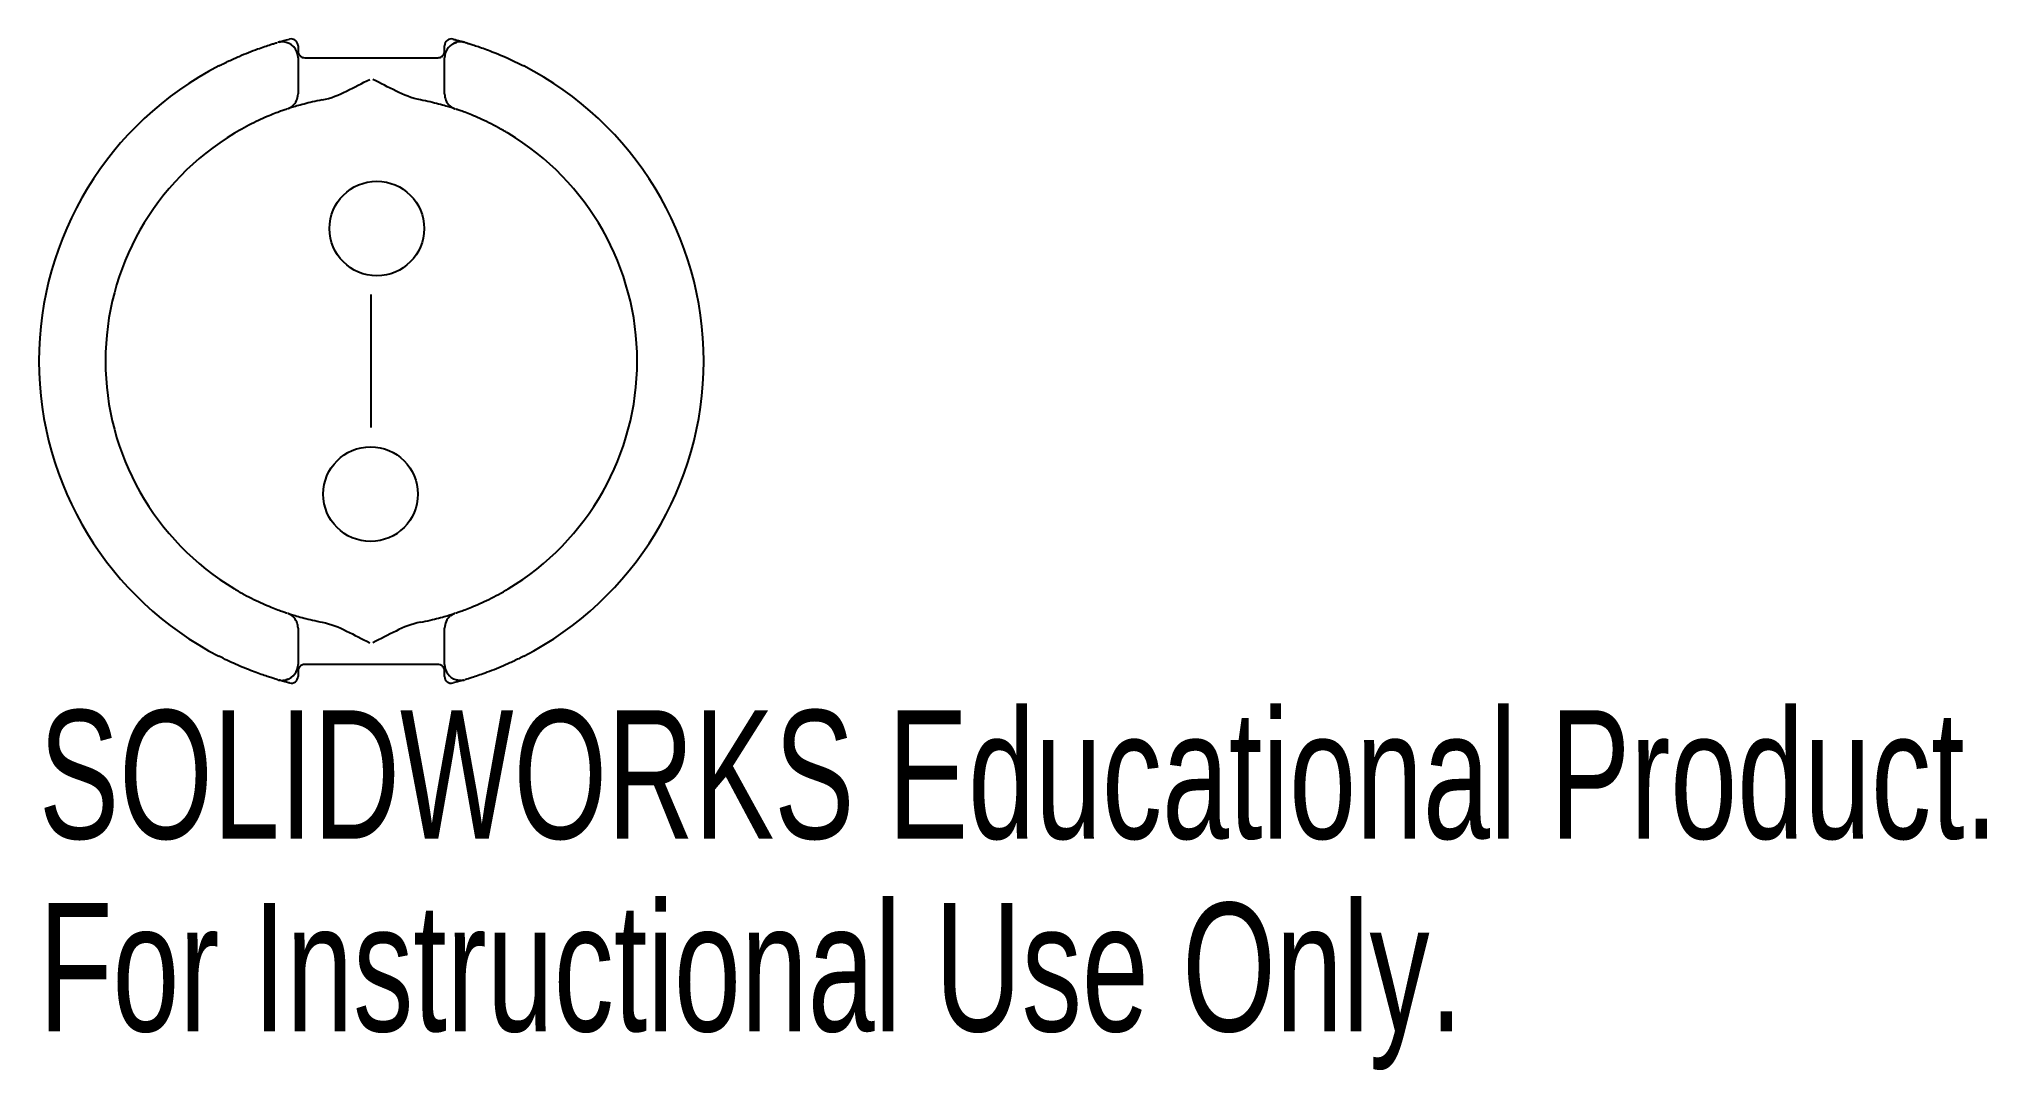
# Paper-space layout '_Bottom' of a CAD drawing. Header units: millimetres. Extents: x -12.5 to 60.8, y -26.7 to 12.1.
import ezdxf

# ---------------------------------------------------------------- set-up
doc = ezdxf.new("R2010")
doc.units = ezdxf.units.MM
doc.linetypes.add('CENTERX2', pattern=[20.32, 12.7, -2.54, 2.54, -2.54])
doc.styles.add('SLDTEXTSTYLE0', font='TXT', dxfattribs={"width": 0.7})

psp = doc.layouts.new('_Bottom')

# ---------------------------------------------------------------- linework, layer by layer
at = {"color": 7, "linetype": 'Continuous', "lineweight": 25}
for p, q in [((-3.527, 11.992), (-3.523, 11.993)), ((3.522, 11.994), (3.527, 11.992)), ((-2.757, 11.417), (-2.757, 10.054)), ((-2.503, 11.417), (2.503, 11.417)), ((2.757, 10.054), (2.757, 11.417)), ((-2.757, -10.054), (-2.757, -11.417)), ((2.757, -11.417), (2.757, -10.054)), ((2.503, -11.417), (-2.503, -11.417)), ((-3.522, -11.994), (-3.527, -11.992)), ((3.527, -11.992), (3.523, -11.993))]:
    psp.add_line(p, q, dxfattribs=at)
at = {"color": 7, "linetype": 'CENTERX2'}
psp.add_line((0, -2.5), (0, 2.5), dxfattribs=at)
at = {"color": 7, "linetype": 'Continuous', "lineweight": 25}
for centre in [(0.208, 4.989), (-0.029, -5.009)]:
    psp.add_circle(centre, 1.78, dxfattribs=at)
for centre, radius, start, end in [((-3.357, 11.417), 0.6, 0, 85.61758), ((-3.011, 11.87), 0.254, 0, 104.23491), ((3.011, 11.87), 0.254, 75.76509, 180), ((3.357, 11.417), 0.6, 115.07196, 180), ((0, 0), 12.5, 117.29641, 242.70359), ((0, 0), 12.5, 297.29641, 62.70359), ((-3.357, 10.054), 0.6, 310.07059, 0), ((3.357, 10.054), 0.6, 180, 226.70379), ((0, 0), 10, 120.98653, 239.01347), ((0, 0), 10, 300.98653, 59.01347), ((-3.357, -10.054), 0.6, 0, 46.70379), ((3.357, -10.054), 0.6, 130.07059, 180), ((-3.357, -11.417), 0.6, 286.0004, 0), ((3.357, -11.417), 0.6, 180, 252.99254), ((-3.011, -11.87), 0.254, 255.76509, 360), ((3.011, -11.87), 0.254, 180, 284.23491)]:
    psp.add_arc(centre, radius, start, end, dxfattribs=at)
for points, knots in [([(-5.732, 11.108), (-5.607, 11.171), (-5.353, 11.299), (-4.974, 11.47), (-4.608, 11.622), (-4.284, 11.744), (-4.008, 11.841), (-3.795, 11.911), (-3.642, 11.958), (-3.554, 11.984), (-3.543, 11.987), (-3.539, 11.989)], [0, 0, 0, 0, 0.12432, 0.251747, 0.374923, 0.502063, 0.613283, 0.728196, 0.830814, 0.936796, 1, 1, 1, 1]), ([(-3.312, 12.014), (-3.324, 12.015), (-3.357, 12.019), (-3.404, 12.017), (-3.45, 12.012), (-3.48, 12.007), (-3.499, 12.003), (-3.507, 12.001), (-3.51, 12)], [0, 0, 0, 0, 0.14017, 0.371994, 0.552221, 0.705857, 0.864435, 1, 1, 1, 1]), ([(-3.473, 12.008), (-3.46, 12.011), (-3.422, 12.023), (-3.295, 12.059), (-3.148, 12.097), (-3.074, 12.116)], [0, 0, 0, 0, 0.198206, 0.594666, 1, 1, 1, 1]), ([(-2.757, 11.87), (-2.757, 11.87), (-2.757, 11.843), (-2.757, 11.769), (-2.757, 11.722), (-2.757, 11.671)], [0, 0, 0, 0, 0.5, 0.5, 1, 1, 1, 1]), ([(2.757, 11.671), (2.757, 11.722), (2.757, 11.769), (2.757, 11.843), (2.757, 11.87), (2.757, 11.87)], [0, 0, 0, 0, 0.5, 0.5, 1, 1, 1, 1]), ([(3.071, 11.942), (3.084, 11.949), (3.123, 11.972), (3.174, 11.99), (3.211, 11.998), (3.219, 11.999)], [0, 0, 0, 0, 0.28352, 0.847429, 1, 1, 1, 1]), ([(3.074, 12.116), (3.124, 12.103), (3.225, 12.077), (3.372, 12.037), (3.434, 12.019), (3.472, 12.008)], [0, 0, 0, 0, 0.273706, 0.55003, 1, 1, 1, 1]), ([(3.51, 12), (3.508, 12.001), (3.5, 12.003), (3.479, 12.007), (3.436, 12.014), (3.38, 12.018), (3.306, 12.017), (3.216, 12), (3.144, 11.979), (3.109, 11.959), (3.104, 11.957)], [0, 0, 0, 0, 0.0497216, 0.1810813, 0.2785091, 0.3988946, 0.5433265, 0.7451295, 0.9705888, 1, 1, 1, 1]), ([(3.538, 11.989), (3.542, 11.988), (3.553, 11.985), (3.634, 11.96), (3.773, 11.917), (3.965, 11.855), (4.2, 11.774), (4.473, 11.674), (4.777, 11.553), (5.095, 11.416), (5.417, 11.267), (5.627, 11.161), (5.732, 11.108)], [0, 0, 0, 0, 0.0582161, 0.160683, 0.2610447, 0.3644402, 0.467458, 0.5732628, 0.6815374, 0.7924122, 0.8953234, 1, 1, 1, 1]), ([(-2.757, 11.671), (-2.757, 11.665), (-2.757, 11.658), (-2.757, 11.651), (-2.756, 11.647), (-2.756, 11.643), (-2.755, 11.638), (-2.755, 11.635), (-2.754, 11.632), (-2.754, 11.628), (-2.753, 11.625), (-2.752, 11.621), (-2.751, 11.616), (-2.751, 11.614), (-2.75, 11.612), (-2.75, 11.61), (-2.749, 11.608), (-2.749, 11.606), (-2.748, 11.603), (-2.748, 11.603), (-2.748, 11.602), (-2.748, 11.602), (-2.748, 11.601), (-2.747, 11.6), (-2.747, 11.599), (-2.747, 11.598), (-2.746, 11.597), (-2.746, 11.596), (-2.746, 11.595), (-2.746, 11.595), (-2.745, 11.594), (-2.745, 11.593), (-2.745, 11.592), (-2.745, 11.591), (-2.744, 11.588), (-2.743, 11.586), (-2.742, 11.584), (-2.74, 11.578), (-2.738, 11.574), (-2.737, 11.57), (-2.735, 11.567), (-2.734, 11.564), (-2.733, 11.562), (-2.731, 11.559), (-2.73, 11.556), (-2.728, 11.553)], [0, 0, 0, 0, 0.0001065672, 0.0001065672, 0.0001065672, 0.0001670543, 0.0001670543, 0.0001670543, 0.0002068419, 0.0002068419, 0.0002068419, 0.0002438319, 0.0002438319, 0.0002438319, 0.0002570363, 0.0002570363, 0.0002570363, 0.0002664564, 0.0002664564, 0.0002664564, 0.0002680333, 0.0002680333, 0.0002680333, 0.0002710452, 0.0002710452, 0.0002710452, 0.0002738555, 0.0002738555, 0.0002738555, 0.0002768785, 0.0002768785, 0.0002768785, 0.0002801375, 0.0002801375, 0.0002801375, 0.0002927342, 0.0002927342, 0.0002927342, 0.0003335256, 0.0003335256, 0.0003335256, 0.0003660991, 0.0003660991, 0.0003660991, 0.0004109388, 0.0004109388, 0.0004109388, 0.0004109388]), ([(-2.728, 11.553), (-2.71, 11.518), (-2.683, 11.486), (-2.61, 11.436), (-2.563, 11.417), (-2.503, 11.417)], [0, 0, 0, 0, 0.5, 0.5, 1, 1, 1, 1]), ([(2.503, 11.417), (2.563, 11.417), (2.61, 11.436), (2.683, 11.486), (2.71, 11.518), (2.728, 11.553)], [0, 0, 0, 0, 0.5, 0.5, 1, 1, 1, 1]), ([(2.728, 11.553), (2.73, 11.556), (2.732, 11.56), (2.734, 11.563), (2.735, 11.566), (2.736, 11.569), (2.737, 11.572), (2.739, 11.575), (2.74, 11.579), (2.742, 11.584), (2.743, 11.585), (2.743, 11.587), (2.744, 11.59), (2.744, 11.59), (2.745, 11.591), (2.745, 11.592), (2.745, 11.594), (2.746, 11.595), (2.746, 11.596), (2.746, 11.597), (2.747, 11.598), (2.747, 11.599), (2.747, 11.6), (2.748, 11.601), (2.748, 11.602), (2.748, 11.602), (2.748, 11.602), (2.748, 11.603), (2.749, 11.605), (2.749, 11.607), (2.75, 11.608), (2.75, 11.609), (2.75, 11.609), (2.75, 11.609), (2.751, 11.613), (2.751, 11.616), (2.752, 11.619), (2.754, 11.63), (2.755, 11.636), (2.756, 11.642), (2.757, 11.653), (2.757, 11.662), (2.757, 11.671)], [0, 0, 0, 0, 0.000050847, 0.000050847, 0.000050847, 0.0000848177, 0.0000848177, 0.0000848177, 0.0001176175, 0.0001176175, 0.0001176175, 0.0001281262, 0.0001281262, 0.0001281262, 0.0001322004, 0.0001322004, 0.0001322004, 0.0001367296, 0.0001367296, 0.0001367296, 0.0001395767, 0.0001395767, 0.0001395767, 0.0001424137, 0.0001424137, 0.0001424137, 0.0001436252, 0.0001436252, 0.0001436252, 0.0001516624, 0.0001516624, 0.0001516624, 0.0001530807, 0.0001530807, 0.0001530807, 0.0001742611, 0.0001742611, 0.0001742611, 0.0002621472, 0.0002621472, 0.0002621472, 0.0004125181, 0.0004125181, 0.0004125181, 0.0004125181]), ([(-1.844, 9.829), (-1.521, 9.889), (-1.224, 10.019), (-0.637, 10.303), (-0.35, 10.46), (-0.057, 10.6)], [0, 0, 0, 0, 0.5, 0.5, 1, 1, 1, 1]), ([(1.844, 9.829), (1.521, 9.889), (1.224, 10.019), (0.637, 10.303), (0.35, 10.46), (0.057, 10.6)], [0, 0, 0, 0, 0.5, 0.5, 1, 1, 1, 1]), ([(-3.139, 9.496), (-3.133, 9.499), (-3.112, 9.507), (-3.064, 9.531), (-3.013, 9.56), (-2.981, 9.59), (-2.972, 9.597)], [0, 0, 0, 0, 0.1069456, 0.3390617, 0.8267861, 1, 1, 1, 1]), ([(-1.844, 9.829), (-1.97, 9.803), (-2.224, 9.753), (-2.544, 9.672), (-2.815, 9.597), (-3.01, 9.537), (-3.117, 9.502), (-3.132, 9.497), (-3.135, 9.496)], [0, 0, 0, 0, 0.1807009, 0.3656629, 0.5590323, 0.7573157, 0.9530748, 1, 1, 1, 1]), ([(3.135, 9.496), (3.132, 9.497), (3.118, 9.501), (3.013, 9.536), (2.817, 9.596), (2.548, 9.671), (2.226, 9.752), (1.972, 9.803), (1.844, 9.829)], [0, 0, 0, 0, 0.037795, 0.239599, 0.433757, 0.632848, 0.814325, 1, 1, 1, 1]), ([(2.947, 9.619), (2.959, 9.607), (2.988, 9.58), (3.035, 9.548), (3.081, 9.522), (3.115, 9.506), (3.133, 9.498), (3.139, 9.496)], [0, 0, 0, 0, 0.2234433, 0.5072468, 0.7411633, 0.9170111, 1, 1, 1, 1]), ([(-3.167, 9.485), (-3.167, 9.485), (-3.222, 9.467), (-3.378, 9.412), (-3.444, 9.389), (-3.594, 9.332), (-3.679, 9.299), (-3.869, 9.222), (-3.973, 9.178), (-4.19, 9.081), (-4.304, 9.027), (-4.661, 8.851), (-4.905, 8.719), (-5.148, 8.573)], [0, 0, 0, 0, 0.25, 0.25, 0.375, 0.375, 0.5, 0.5, 0.625, 0.625, 0.75, 0.75, 1, 1, 1, 1]), ([(5.148, 8.573), (5.027, 8.646), (4.905, 8.715), (4.662, 8.848), (4.54, 8.911), (4.304, 9.028), (4.189, 9.081), (3.971, 9.179), (3.867, 9.223), (3.678, 9.3), (3.592, 9.333), (3.441, 9.39), (3.377, 9.413), (3.274, 9.449), (3.234, 9.463), (3.181, 9.481), (3.167, 9.485), (3.167, 9.485)], [0, 0, 0, 0, 0.125, 0.125, 0.25, 0.25, 0.375, 0.375, 0.5, 0.5, 0.625, 0.625, 0.75, 0.75, 0.875, 0.875, 1, 1, 1, 1]), ([(-5.148, -8.573), (-5.027, -8.646), (-4.905, -8.715), (-4.662, -8.848), (-4.54, -8.911), (-4.304, -9.028), (-4.189, -9.081), (-3.971, -9.179), (-3.867, -9.223), (-3.678, -9.3), (-3.592, -9.333), (-3.441, -9.39), (-3.377, -9.413), (-3.274, -9.449), (-3.234, -9.463), (-3.181, -9.481), (-3.167, -9.485), (-3.167, -9.485)], [0, 0, 0, 0, 0.125, 0.125, 0.25, 0.25, 0.375, 0.375, 0.5, 0.5, 0.625, 0.625, 0.75, 0.75, 0.875, 0.875, 1, 1, 1, 1]), ([(3.167, -9.485), (3.167, -9.485), (3.222, -9.467), (3.378, -9.412), (3.444, -9.389), (3.594, -9.332), (3.679, -9.299), (3.869, -9.222), (3.973, -9.178), (4.19, -9.081), (4.304, -9.027), (4.661, -8.851), (4.905, -8.719), (5.148, -8.573)], [0, 0, 0, 0, 0.25, 0.25, 0.375, 0.375, 0.5, 0.5, 0.625, 0.625, 0.75, 0.75, 1, 1, 1, 1]), ([(-2.947, -9.619), (-2.959, -9.607), (-2.988, -9.58), (-3.035, -9.548), (-3.081, -9.522), (-3.115, -9.506), (-3.133, -9.498), (-3.139, -9.496)], [0, 0, 0, 0, 0.2234433, 0.5072468, 0.7411633, 0.9170111, 1, 1, 1, 1]), ([(-3.135, -9.496), (-3.132, -9.497), (-3.118, -9.501), (-3.013, -9.536), (-2.817, -9.596), (-2.548, -9.671), (-2.226, -9.752), (-1.972, -9.803), (-1.844, -9.829)], [0, 0, 0, 0, 0.037795, 0.239599, 0.433757, 0.632848, 0.814325, 1, 1, 1, 1]), ([(1.844, -9.829), (1.97, -9.803), (2.224, -9.753), (2.544, -9.672), (2.815, -9.597), (3.01, -9.537), (3.117, -9.502), (3.132, -9.497), (3.135, -9.496)], [0, 0, 0, 0, 0.180701, 0.365663, 0.559032, 0.757316, 0.953075, 1, 1, 1, 1]), ([(3.139, -9.496), (3.133, -9.499), (3.112, -9.507), (3.064, -9.531), (3.013, -9.56), (2.981, -9.59), (2.972, -9.597)], [0, 0, 0, 0, 0.106946, 0.339062, 0.826786, 1, 1, 1, 1]), ([(-1.844, -9.829), (-1.521, -9.889), (-1.224, -10.019), (-0.637, -10.303), (-0.35, -10.46), (-0.057, -10.6)], [0, 0, 0, 0, 0.5, 0.5, 1, 1, 1, 1]), ([(1.844, -9.829), (1.521, -9.889), (1.224, -10.019), (0.637, -10.303), (0.35, -10.46), (0.057, -10.6)], [0, 0, 0, 0, 0.5, 0.5, 1, 1, 1, 1]), ([(-3.538, -11.989), (-3.542, -11.988), (-3.553, -11.985), (-3.634, -11.96), (-3.773, -11.917), (-3.965, -11.855), (-4.2, -11.774), (-4.473, -11.674), (-4.777, -11.553), (-5.095, -11.416), (-5.417, -11.267), (-5.627, -11.161), (-5.732, -11.108)], [0, 0, 0, 0, 0.058216, 0.160683, 0.261045, 0.36444, 0.467458, 0.573263, 0.681537, 0.792412, 0.895323, 1, 1, 1, 1]), ([(-2.728, -11.553), (-2.73, -11.556), (-2.732, -11.56), (-2.734, -11.563), (-2.735, -11.566), (-2.736, -11.569), (-2.737, -11.572), (-2.739, -11.575), (-2.74, -11.579), (-2.742, -11.584), (-2.743, -11.585), (-2.743, -11.587), (-2.744, -11.59), (-2.744, -11.59), (-2.745, -11.591), (-2.745, -11.592), (-2.745, -11.594), (-2.746, -11.595), (-2.746, -11.596), (-2.746, -11.597), (-2.747, -11.598), (-2.747, -11.599), (-2.747, -11.6), (-2.748, -11.601), (-2.748, -11.602), (-2.748, -11.602), (-2.748, -11.602), (-2.748, -11.603), (-2.749, -11.605), (-2.749, -11.607), (-2.75, -11.608), (-2.75, -11.609), (-2.75, -11.609), (-2.75, -11.609), (-2.751, -11.613), (-2.751, -11.616), (-2.752, -11.619), (-2.754, -11.63), (-2.755, -11.636), (-2.756, -11.642), (-2.757, -11.653), (-2.757, -11.662), (-2.757, -11.671)], [0, 0, 0, 0, 0.000050847, 0.000050847, 0.000050847, 0.0000848177, 0.0000848177, 0.0000848177, 0.0001176175, 0.0001176175, 0.0001176175, 0.0001281262, 0.0001281262, 0.0001281262, 0.0001322004, 0.0001322004, 0.0001322004, 0.0001367296, 0.0001367296, 0.0001367296, 0.0001395767, 0.0001395767, 0.0001395767, 0.0001424137, 0.0001424137, 0.0001424137, 0.0001436252, 0.0001436252, 0.0001436252, 0.0001516624, 0.0001516624, 0.0001516624, 0.0001530807, 0.0001530807, 0.0001530807, 0.0001742611, 0.0001742611, 0.0001742611, 0.0002621472, 0.0002621472, 0.0002621472, 0.0004125181, 0.0004125181, 0.0004125181, 0.0004125181]), ([(-2.757, -11.671), (-2.757, -11.722), (-2.757, -11.769), (-2.757, -11.843), (-2.757, -11.87), (-2.757, -11.87)], [0, 0, 0, 0, 0.5, 0.5, 1, 1, 1, 1]), ([(-2.503, -11.417), (-2.563, -11.417), (-2.61, -11.436), (-2.683, -11.486), (-2.71, -11.518), (-2.728, -11.553)], [0, 0, 0, 0, 0.5, 0.5, 1, 1, 1, 1]), ([(2.728, -11.553), (2.71, -11.518), (2.683, -11.486), (2.61, -11.436), (2.563, -11.417), (2.503, -11.417)], [0, 0, 0, 0, 0.5, 0.5, 1, 1, 1, 1]), ([(2.757, -11.671), (2.757, -11.665), (2.757, -11.658), (2.757, -11.651), (2.756, -11.647), (2.756, -11.643), (2.755, -11.638), (2.755, -11.635), (2.754, -11.632), (2.754, -11.628), (2.753, -11.625), (2.752, -11.621), (2.751, -11.616), (2.751, -11.614), (2.75, -11.612), (2.75, -11.61), (2.749, -11.608), (2.749, -11.606), (2.748, -11.603), (2.748, -11.603), (2.748, -11.602), (2.748, -11.602), (2.748, -11.601), (2.747, -11.6), (2.747, -11.599), (2.747, -11.598), (2.746, -11.597), (2.746, -11.596), (2.746, -11.595), (2.746, -11.595), (2.745, -11.594), (2.745, -11.593), (2.745, -11.592), (2.745, -11.591), (2.744, -11.588), (2.743, -11.586), (2.742, -11.584), (2.74, -11.578), (2.738, -11.574), (2.737, -11.57), (2.735, -11.567), (2.734, -11.564), (2.733, -11.562), (2.731, -11.559), (2.73, -11.556), (2.728, -11.553)], [0, 0, 0, 0, 0.0001065672, 0.0001065672, 0.0001065672, 0.0001670543, 0.0001670543, 0.0001670543, 0.0002068419, 0.0002068419, 0.0002068419, 0.0002438319, 0.0002438319, 0.0002438319, 0.0002570363, 0.0002570363, 0.0002570363, 0.0002664564, 0.0002664564, 0.0002664564, 0.0002680333, 0.0002680333, 0.0002680333, 0.0002710452, 0.0002710452, 0.0002710452, 0.0002738555, 0.0002738555, 0.0002738555, 0.0002768785, 0.0002768785, 0.0002768785, 0.0002801375, 0.0002801375, 0.0002801375, 0.0002927342, 0.0002927342, 0.0002927342, 0.0003335256, 0.0003335256, 0.0003335256, 0.0003660991, 0.0003660991, 0.0003660991, 0.0004109388, 0.0004109388, 0.0004109388, 0.0004109388]), ([(2.757, -11.87), (2.757, -11.87), (2.757, -11.843), (2.757, -11.769), (2.757, -11.722), (2.757, -11.671)], [0, 0, 0, 0, 0.5, 0.5, 1, 1, 1, 1]), ([(5.732, -11.108), (5.607, -11.171), (5.353, -11.299), (4.974, -11.47), (4.608, -11.622), (4.284, -11.744), (4.008, -11.841), (3.795, -11.911), (3.642, -11.958), (3.554, -11.984), (3.543, -11.987), (3.539, -11.989)], [0, 0, 0, 0, 0.1243203, 0.251747, 0.374923, 0.5020631, 0.6132832, 0.7281964, 0.8308136, 0.9367965, 1, 1, 1, 1]), ([(-3.51, -12), (-3.508, -12.001), (-3.5, -12.003), (-3.479, -12.007), (-3.436, -12.014), (-3.38, -12.019), (-3.306, -12.016), (-3.241, -12.008), (-3.202, -11.993), (-3.193, -11.99)], [0, 0, 0, 0, 0.0618494, 0.2252497, 0.3464416, 0.4961909, 0.6758518, 0.9268776, 1, 1, 1, 1]), ([(-3.074, -12.116), (-3.124, -12.103), (-3.225, -12.077), (-3.372, -12.037), (-3.434, -12.019), (-3.472, -12.008)], [0, 0, 0, 0, 0.273706, 0.55003, 1, 1, 1, 1]), ([(-3.134, -11.972), (-3.154, -11.981), (-3.182, -11.992), (-3.211, -11.998), (-3.219, -11.999)], [0, 0, 0, 0, 0.725981, 1, 1, 1, 1]), ([(3.473, -12.008), (3.46, -12.011), (3.422, -12.023), (3.295, -12.059), (3.148, -12.097), (3.074, -12.116)], [0, 0, 0, 0, 0.198206, 0.594666, 1, 1, 1, 1]), ([(3.183, -11.988), (3.187, -11.99), (3.217, -12.001), (3.273, -12.011), (3.345, -12.018), (3.404, -12.017), (3.45, -12.012), (3.48, -12.007), (3.499, -12.003), (3.507, -12.001), (3.51, -12)], [0, 0, 0, 0, 0.034491, 0.241565, 0.425884, 0.580675, 0.701014, 0.803598, 0.909482, 1, 1, 1, 1])]:
    psp.add_open_spline(points, degree=3, knots=knots, dxfattribs=at)

# ---------------------------------------------------------------- texts
at = {"color": 7, "linetype": 'Continuous', "char_height": 4.83362, "attachment_point": 1, "style": 'SLDTEXTSTYLE0'}
for s, insert in [('SOLIDWORKS Educational Product.', (-12.5, -13.144)), ('For Instructional Use Only.', (-12.5, -20.394))]:
    psp.add_mtext(s, dxfattribs=dict(at, insert=insert))

doc.saveas('drawing.dxf')
